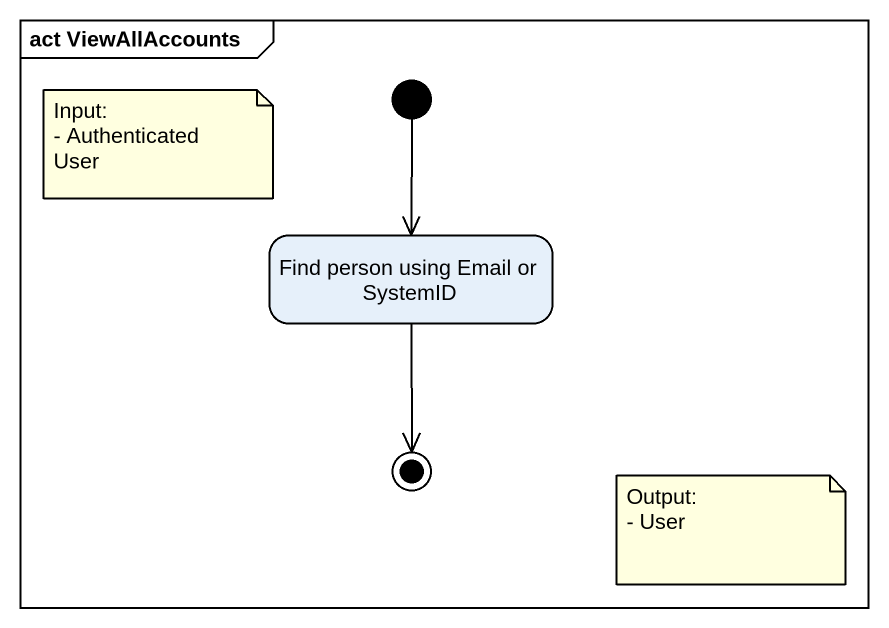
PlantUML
@startuml
mainframe act ViewAllAccounts
hide empty description
state "Find person using Email or SystemID" as Find_person_using_Email_or
[*] --> Find_person_using_Email_or
Find_person_using_Email_or --> [*]
note as N1
  Input:
  - Authenticated User
end note
note as N2
  Output:
  - User
end note
@enduml
